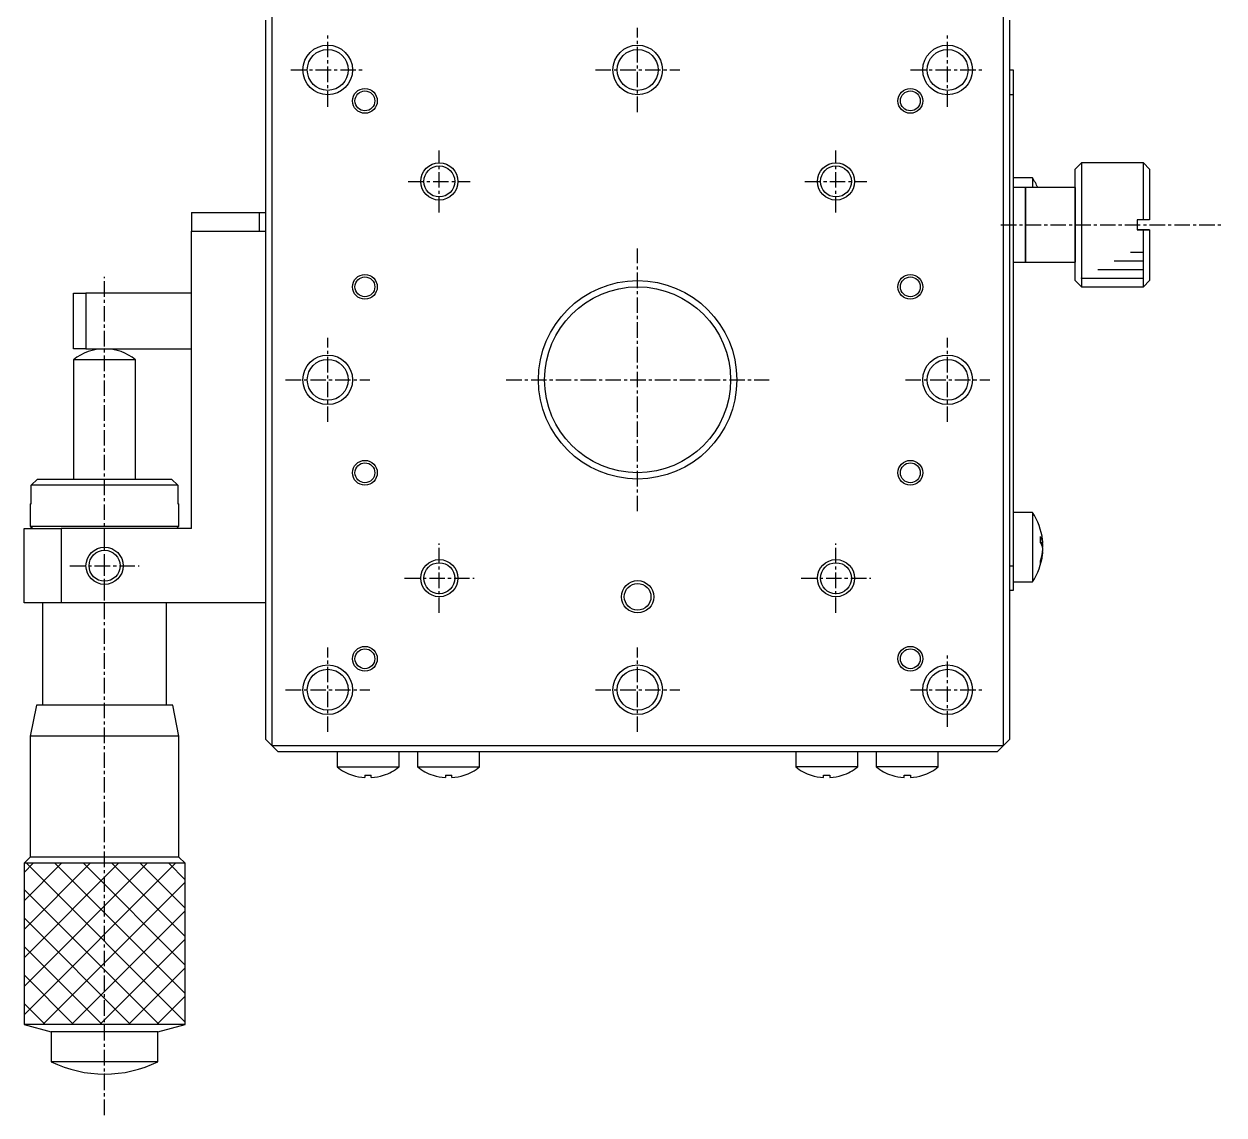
# Model space of a CAD drawing. Extents: x 81 to 428, y 71 to 335.
# Drawn here: x 274.2 to 371, y 202.3 to 290.3 of the extents above; entities that cross this region are included whole.
import ezdxf

# ---------------------------------------------------------------- set-up
doc = ezdxf.new("R2010")
doc.units = 0
doc.linetypes.add('CENTER', pattern=[2, 1.25, -0.25, 0.25, -0.25])
doc.layers.get('0').update_dxf_attribs({"linetype": 'CONTINUOUS'})

msp = doc.modelspace()

# ---------------------------------------------------------------- linework, layer by layer
at = {"color": 7, "linetype": 'CONTINUOUS'}
for p, q in [((293.682, 232.638), (293.682, 290.638)), ((294.182, 291.138), (294.182, 232.138)), ((353.182, 232.138), (353.182, 291.138)), ((353.682, 290.638), (353.682, 232.638)), ((353.682, 286.638), (353.982, 286.638)), ((353.982, 286.638), (353.982, 284.638)), ((353.982, 284.638), (353.982, 249.388)), ((359.482, 279.138), (358.982, 278.638)), ((359.482, 279.138), (359.482, 274.138)), ((364.482, 279.138), (359.482, 279.138)), ((364.482, 274.538), (364.482, 279.138)), ((364.982, 278.638), (364.482, 279.138)), ((355.524, 277.938), (353.982, 277.938)), ((355.524, 277.938), (355.524, 277.138)), ((358.982, 274.138), (358.982, 278.638)), ((358.982, 277.138), (358.982, 278.638)), ((364.982, 278.638), (364.982, 274.538)), ((354.982, 277.138), (353.982, 277.138)), ((354.982, 274.138), (354.982, 277.138)), ((354.982, 277.138), (354.982, 274.138)), ((358.982, 277.138), (354.982, 277.138)), ((358.982, 277.138), (358.982, 274.138)), ((358.982, 271.138), (358.982, 277.138)), ((287.682, 275.138), (293.182, 275.138)), ((287.682, 275.138), (287.682, 273.638)), ((293.182, 275.138), (293.682, 275.138)), ((293.182, 273.638), (293.182, 275.138)), ((354.982, 271.138), (354.982, 274.138)), ((354.982, 274.138), (354.982, 271.138)), ((358.982, 274.138), (358.982, 271.138)), ((358.982, 269.638), (358.982, 274.138)), ((359.482, 274.138), (359.482, 269.138)), ((364.482, 274.538), (363.982, 274.538)), ((363.982, 274.538), (363.982, 273.738)), ((364.982, 274.538), (364.482, 274.538)), ((287.682, 249.638), (287.682, 273.638)), ((287.682, 273.638), (293.682, 273.638)), ((364.482, 273.738), (363.982, 273.738)), ((363.982, 273.738), (364.482, 273.738)), ((364.482, 269.138), (364.482, 273.738)), ((364.982, 273.738), (364.482, 273.738)), ((364.482, 273.738), (364.982, 273.738)), ((364.982, 273.738), (364.982, 269.638)), ((353.982, 271.138), (354.982, 271.138)), ((354.982, 271.138), (358.982, 271.138)), ((358.982, 269.638), (358.982, 271.138)), ((358.982, 269.638), (359.482, 269.138)), ((359.482, 269.138), (364.482, 269.138)), ((364.482, 269.138), (364.982, 269.638)), ((278.182, 264.138), (278.182, 268.638)), ((278.182, 268.638), (279.182, 268.638)), ((279.182, 268.638), (279.182, 264.138)), ((287.682, 268.638), (279.182, 268.638)), ((279.182, 264.138), (278.182, 264.138)), ((279.182, 264.138), (287.682, 264.138)), ((278.182, 263.261), (278.182, 253.638)), ((283.182, 263.261), (278.182, 263.261)), ((283.182, 253.638), (283.182, 263.261)), ((274.766, 253.138), (275.274, 253.638)), ((275.274, 253.638), (286.09, 253.638)), ((286.09, 253.638), (286.598, 253.138)), ((286.598, 253.138), (274.766, 253.138)), ((274.766, 251.638), (274.766, 253.138)), ((286.598, 253.138), (286.598, 251.638)), ((274.682, 251.638), (274.766, 251.638)), ((274.682, 251.638), (274.682, 249.838)), ((286.598, 251.638), (286.682, 251.638)), ((286.682, 249.838), (286.682, 251.638)), ((355.524, 250.938), (353.982, 250.938)), ((355.524, 250.938), (355.524, 245.626)), ((274.682, 249.838), (286.682, 249.838)), ((274.682, 249.838), (274.882, 249.638)), ((286.482, 249.638), (286.682, 249.838)), ((274.182, 243.638), (274.182, 249.638)), ((274.182, 249.638), (277.182, 249.638)), ((277.182, 249.638), (277.182, 243.638)), ((287.682, 249.638), (277.182, 249.638)), ((353.982, 249.388), (353.982, 246.888)), ((356.368, 248.486), (356.198, 248.486)), ((356.368, 248.257), (356.311, 248.257)), ((353.982, 246.888), (353.982, 246.638)), ((356.368, 247.79), (356.348, 247.79)), ((353.982, 246.638), (353.982, 244.638)), ((353.982, 245.338), (355.524, 245.338)), ((355.524, 245.626), (355.524, 245.338)), ((353.982, 244.638), (353.682, 244.638)), ((277.182, 243.638), (274.182, 243.638)), ((275.682, 243.638), (275.682, 235.388)), ((293.682, 243.638), (277.182, 243.638)), ((285.682, 235.388), (285.682, 243.638)), ((275.182, 235.388), (274.682, 232.888)), ((286.182, 235.388), (275.182, 235.388)), ((286.682, 232.888), (286.182, 235.388)), ((286.682, 232.888), (274.682, 232.888)), ((274.682, 232.888), (274.682, 223.138)), ((286.682, 223.138), (286.682, 232.888)), ((294.182, 232.138), (293.682, 232.638)), ((353.682, 232.638), (353.182, 232.138)), ((294.182, 232.138), (353.182, 232.138)), ((294.682, 231.638), (294.182, 232.138)), ((300.907, 231.638), (294.682, 231.638)), ((299.432, 231.638), (299.432, 230.416)), ((302.957, 231.638), (300.907, 231.638)), ((307.407, 231.638), (302.957, 231.638)), ((304.432, 230.416), (304.432, 231.638)), ((305.932, 231.638), (305.932, 230.416)), ((309.457, 231.638), (307.407, 231.638)), ((337.907, 231.638), (309.457, 231.638)), ((310.932, 230.416), (310.932, 231.638)), ((336.432, 231.638), (336.432, 230.416)), ((339.957, 231.638), (337.907, 231.638)), ((344.407, 231.638), (339.957, 231.638)), ((341.432, 230.416), (341.432, 231.638)), ((342.932, 231.638), (342.932, 230.416)), ((346.457, 231.638), (344.407, 231.638)), ((352.682, 231.638), (346.457, 231.638)), ((347.932, 230.416), (347.932, 231.638)), ((353.182, 232.138), (352.682, 231.638)), ((299.432, 230.416), (304.432, 230.416)), ((305.932, 230.416), (308.432, 230.416)), ((308.432, 230.416), (310.932, 230.416)), ((338.932, 230.416), (336.432, 230.416)), ((341.432, 230.416), (338.932, 230.416)), ((347.932, 230.416), (342.932, 230.416)), ((286.68, 229.747), (286.684, 229.739)), ((300.684, 229.747), (300.68, 229.739)), ((301.672, 229.747), (301.672, 229.555)), ((302.192, 229.555), (302.192, 229.747)), ((303.184, 229.739), (303.18, 229.747)), ((307.184, 229.747), (307.18, 229.739)), ((307.184, 229.747), (307.18, 229.739)), ((308.172, 229.747), (308.172, 229.555)), ((308.692, 229.555), (308.692, 229.747)), ((309.684, 229.739), (309.68, 229.747)), ((309.684, 229.739), (309.68, 229.747)), ((337.68, 229.739), (337.684, 229.747)), ((337.68, 229.739), (337.684, 229.747)), ((338.672, 229.555), (338.672, 229.747)), ((339.192, 229.747), (339.192, 229.555)), ((340.18, 229.747), (340.184, 229.739)), ((340.18, 229.747), (340.184, 229.739)), ((344.18, 229.739), (344.184, 229.747)), ((345.172, 229.555), (345.172, 229.747)), ((345.692, 229.747), (345.692, 229.555)), ((346.68, 229.747), (346.684, 229.739)), ((274.682, 223.138), (274.182, 222.638)), ((286.682, 223.138), (274.682, 223.138)), ((287.182, 222.638), (286.682, 223.138)), ((287.182, 222.638), (274.182, 222.638)), ((274.182, 222.638), (274.182, 209.638)), ((287.182, 209.638), (287.182, 222.638)), ((287.182, 209.638), (274.182, 209.638)), ((274.182, 209.638), (276.382, 209.049)), ((284.982, 209.049), (287.182, 209.638)), ((284.982, 209.049), (276.382, 209.049)), ((276.382, 209.049), (276.382, 206.638)), ((284.982, 206.638), (284.982, 209.049)), ((284.982, 206.638), (276.382, 206.638))]:
    msp.add_line(p, q, dxfattribs=at)
at = {"color": 1, "linetype": 'CENTER'}
for p, q in [((298.682, 283.658), (298.682, 289.618)), ((323.682, 283.238), (323.682, 290.038)), ((348.682, 283.658), (348.682, 289.618)), ((295.702, 286.638), (301.662, 286.638)), ((320.282, 286.638), (327.082, 286.638)), ((345.702, 286.638), (351.662, 286.638)), ((307.682, 275.138), (307.682, 280.138)), ((339.682, 275.138), (339.682, 280.138)), ((305.182, 277.638), (310.182, 277.638)), ((337.182, 277.638), (342.182, 277.638)), ((352.982, 274.138), (370.982, 274.138)), ((323.682, 251.038), (323.682, 272.238)), ((280.682, 202.338), (280.682, 269.938)), ((298.682, 258.238), (298.682, 265.038)), ((348.682, 258.238), (348.682, 265.038)), ((295.282, 261.638), (302.082, 261.638)), ((313.082, 261.638), (334.282, 261.638)), ((345.282, 261.638), (352.082, 261.638)), ((280.682, 243.838), (280.682, 249.438)), ((307.682, 242.838), (307.682, 248.438)), ((339.682, 242.838), (339.682, 248.438)), ((277.882, 246.638), (283.482, 246.638)), ((304.882, 245.638), (310.482, 245.638)), ((336.882, 245.638), (342.482, 245.638)), ((298.682, 233.238), (298.682, 240.038)), ((323.682, 233.238), (323.682, 240.038)), ((348.682, 233.658), (348.682, 239.618)), ((295.282, 236.638), (302.082, 236.638)), ((320.282, 236.638), (327.082, 236.638)), ((345.702, 236.638), (351.662, 236.638))]:
    msp.add_line(p, q, dxfattribs=at)
at = {"color": 3, "linetype": 'CONTINUOUS'}
for p, q in [((353.982, 284.638), (353.682, 284.638)), ((362.115, 271.238), (364.482, 271.238)), ((363.431, 271.938), (364.482, 271.938)), ((360.798, 270.538), (364.482, 270.538)), ((359.482, 269.838), (364.482, 269.838)), ((353.682, 246.638), (353.982, 246.638)), ((274.182, 221.901), (274.92, 222.638)), ((274.182, 219.602), (277.218, 222.638)), ((274.182, 217.304), (279.516, 222.638)), ((274.182, 215.006), (281.814, 222.638)), ((274.182, 212.708), (284.112, 222.638)), ((274.182, 210.41), (286.41, 222.638)), ((287.182, 209.829), (274.373, 222.638)), ((287.182, 212.128), (276.671, 222.638)), ((287.182, 214.426), (278.969, 222.638)), ((287.182, 216.724), (281.267, 222.638)), ((287.182, 219.022), (283.565, 222.638)), ((287.182, 221.32), (285.864, 222.638)), ((275.708, 209.638), (287.182, 221.112)), ((285.075, 209.638), (274.182, 220.531)), ((278.006, 209.638), (287.182, 218.814)), ((282.777, 209.638), (274.182, 218.233)), ((280.479, 209.638), (274.182, 215.935)), ((280.304, 209.638), (287.182, 216.516)), ((282.603, 209.638), (287.182, 214.218)), ((278.181, 209.638), (274.182, 213.637)), ((275.883, 209.638), (274.182, 211.339)), ((284.901, 209.638), (287.182, 211.92))]:
    msp.add_line(p, q, dxfattribs=at)
at = {"color": 7, "linetype": 'CONTINUOUS'}
for points in [[(356.175, 248.523, 0), (356.175, 248.526, 0), (356.175, 248.53, 0), (356.176, 248.534, 0), (356.176, 248.537, 0), (356.176, 248.541, 0), (356.176, 248.545, 0), (356.176, 248.548, 0), (356.177, 248.552, 0), (356.177, 248.556, 0), (356.177, 248.559, 0), (356.177, 248.563, 0), (356.177, 248.567, 0), (356.177, 248.57, 0), (356.178, 248.574, 0), (356.178, 248.578, 0), (356.178, 248.581, 0), (356.178, 248.585, 0), (356.178, 248.589, 0), (356.178, 248.593, 0), (356.178, 248.596, 0), (356.178, 248.6, 0), (356.179, 248.604, 0), (356.179, 248.607, 0), (356.179, 248.611, 0), (356.179, 248.615, 0), (356.179, 248.618, 0), (356.179, 248.622, 0), (356.179, 248.626, 0), (356.179, 248.629, 0), (356.18, 248.633, 0), (356.18, 248.637, 0), (356.18, 248.64, 0), (356.18, 248.644, 0), (356.18, 248.648, 0), (356.18, 248.651, 0), (356.18, 248.655, 0), (356.18, 248.659, 0), (356.18, 248.662, 0), (356.18, 248.666, 0), (356.18, 248.67, 0), (356.18, 248.673, 0), (356.181, 248.677, 0), (356.181, 248.681, 0), (356.181, 248.684, 0), (356.181, 248.688, 0), (356.181, 248.692, 0), (356.181, 248.695, 0), (356.181, 248.699, 0), (356.181, 248.702, 0), (356.181, 248.706, 0), (356.181, 248.71, 0), (356.181, 248.713, 0), (356.181, 248.717, 0), (356.181, 248.721, 0), (356.181, 248.724, 0), (356.181, 248.728, 0), (356.181, 248.732, 0), (356.181, 248.735, 0), (356.181, 248.739, 0), (356.181, 248.743, 0), (356.181, 248.746, 0), (356.181, 248.75, 0), (356.181, 248.754, 0), (356.181, 248.757, 0), (356.181, 248.761, 0), (356.181, 248.765, 0), (356.181, 248.768, 0), (356.181, 248.772, 0), (356.181, 248.775, 0), (356.181, 248.779, 0), (356.181, 248.783, 0), (356.181, 248.786, 0), (356.181, 248.79, 0), (356.181, 248.794, 0), (356.181, 248.797, 0), (356.181, 248.801, 0), (356.181, 248.805, 0), (356.181, 248.808, 0), (356.181, 248.812, 0), (356.181, 248.816, 0), (356.181, 248.819, 0), (356.181, 248.823, 0), (356.181, 248.826, 0), (356.181, 248.83, 0), (356.181, 248.834, 0), (356.181, 248.837, 0), (356.18, 248.841, 0), (356.18, 248.845, 0), (356.18, 248.848, 0), (356.18, 248.852, 0), (356.18, 248.855, 0), (356.18, 248.859, 0), (356.18, 248.863, 0), (356.18, 248.866, 0), (356.18, 248.87, 0), (356.18, 248.874, 0), (356.18, 248.877, 0), (356.18, 248.881, 0), (356.179, 248.884, 0), (356.179, 248.888, 0), (356.179, 248.892, 0), (356.179, 248.895, 0), (356.179, 248.899, 0), (356.179, 248.903, 0), (356.179, 248.906, 0), (356.179, 248.91, 0), (356.178, 248.913, 0), (356.178, 248.917, 0), (356.178, 248.921, 0), (356.178, 248.924, 0), (356.178, 248.928, 0), (356.178, 248.932, 0), (356.178, 248.935, 0), (356.178, 248.939, 0), (356.177, 248.942, 0), (356.177, 248.946, 0), (356.177, 248.95, 0), (356.177, 248.953, 0), (356.177, 248.957, 0), (356.177, 248.96, 0), (356.176, 248.964, 0), (356.176, 248.968, 0), (356.176, 248.971, 0), (356.176, 248.975, 0), (356.176, 248.978, 0), (356.175, 248.982, 0), (356.175, 248.986, 0), (356.175, 248.989, 0)], [(356.368, 248.486, 0), (356.368, 248.49, 0), (356.367, 248.494, 0), (356.367, 248.498, 0), (356.366, 248.502, 0), (356.366, 248.506, 0), (356.365, 248.51, 0), (356.365, 248.514, 0), (356.364, 248.518, 0), (356.363, 248.522, 0), (356.363, 248.526, 0), (356.362, 248.53, 0), (356.362, 248.534, 0), (356.361, 248.538, 0), (356.36, 248.542, 0), (356.359, 248.546, 0), (356.359, 248.55, 0), (356.358, 248.554, 0), (356.357, 248.558, 0), (356.356, 248.562, 0), (356.356, 248.566, 0), (356.355, 248.57, 0), (356.354, 248.574, 0), (356.353, 248.578, 0), (356.352, 248.582, 0), (356.351, 248.586, 0), (356.351, 248.59, 0), (356.35, 248.594, 0), (356.349, 248.598, 0), (356.348, 248.602, 0), (356.347, 248.606, 0), (356.346, 248.61, 0), (356.345, 248.614, 0), (356.344, 248.618, 0), (356.343, 248.622, 0), (356.342, 248.626, 0), (356.341, 248.63, 0), (356.34, 248.634, 0), (356.339, 248.638, 0), (356.338, 248.642, 0), (356.336, 248.645, 0), (356.335, 248.649, 0), (356.334, 248.653, 0), (356.333, 248.657, 0), (356.332, 248.661, 0), (356.331, 248.665, 0), (356.329, 248.669, 0), (356.328, 248.673, 0), (356.327, 248.677, 0), (356.326, 248.681, 0), (356.324, 248.685, 0), (356.323, 248.689, 0), (356.322, 248.693, 0), (356.32, 248.697, 0), (356.319, 248.701, 0), (356.318, 248.705, 0), (356.316, 248.709, 0), (356.315, 248.713, 0), (356.314, 248.717, 0), (356.312, 248.721, 0), (356.311, 248.725, 0), (356.309, 248.728, 0), (356.308, 248.732, 0), (356.306, 248.736, 0), (356.305, 248.74, 0), (356.303, 248.744, 0), (356.302, 248.748, 0), (356.3, 248.752, 0), (356.299, 248.756, 0), (356.297, 248.76, 0), (356.295, 248.764, 0), (356.294, 248.768, 0), (356.292, 248.772, 0), (356.291, 248.776, 0), (356.289, 248.78, 0), (356.287, 248.784, 0), (356.285, 248.787, 0), (356.284, 248.791, 0), (356.282, 248.795, 0), (356.28, 248.799, 0), (356.279, 248.803, 0), (356.277, 248.807, 0), (356.275, 248.811, 0), (356.273, 248.815, 0), (356.271, 248.819, 0), (356.269, 248.823, 0), (356.268, 248.827, 0), (356.266, 248.83, 0), (356.264, 248.834, 0), (356.262, 248.838, 0), (356.26, 248.842, 0), (356.258, 248.846, 0), (356.256, 248.85, 0), (356.254, 248.854, 0), (356.252, 248.858, 0), (356.25, 248.862, 0), (356.248, 248.866, 0), (356.246, 248.869, 0), (356.244, 248.873, 0), (356.242, 248.877, 0), (356.24, 248.881, 0), (356.238, 248.885, 0), (356.236, 248.889, 0), (356.234, 248.893, 0), (356.231, 248.897, 0), (356.229, 248.901, 0), (356.227, 248.904, 0), (356.225, 248.908, 0), (356.223, 248.912, 0), (356.22, 248.916, 0), (356.218, 248.92, 0), (356.216, 248.924, 0), (356.214, 248.928, 0), (356.211, 248.932, 0), (356.209, 248.935, 0), (356.207, 248.939, 0), (356.204, 248.943, 0), (356.202, 248.947, 0), (356.2, 248.951, 0), (356.197, 248.955, 0), (356.195, 248.958, 0), (356.192, 248.962, 0), (356.19, 248.966, 0), (356.188, 248.97, 0), (356.185, 248.974, 0), (356.183, 248.978, 0), (356.18, 248.982, 0), (356.178, 248.985, 0), (356.175, 248.989, 0)], [(356.368, 248.02, 0), (356.368, 248.024, 0), (356.367, 248.028, 0), (356.367, 248.032, 0), (356.366, 248.036, 0), (356.366, 248.04, 0), (356.365, 248.044, 0), (356.365, 248.048, 0), (356.364, 248.052, 0), (356.363, 248.056, 0), (356.363, 248.06, 0), (356.362, 248.064, 0), (356.362, 248.068, 0), (356.361, 248.072, 0), (356.36, 248.076, 0), (356.359, 248.08, 0), (356.359, 248.084, 0), (356.358, 248.088, 0), (356.357, 248.092, 0), (356.356, 248.095, 0), (356.356, 248.099, 0), (356.355, 248.103, 0), (356.354, 248.107, 0), (356.353, 248.111, 0), (356.352, 248.115, 0), (356.351, 248.119, 0), (356.351, 248.123, 0), (356.35, 248.127, 0), (356.349, 248.131, 0), (356.348, 248.135, 0), (356.347, 248.139, 0), (356.346, 248.143, 0), (356.345, 248.147, 0), (356.344, 248.151, 0), (356.343, 248.155, 0), (356.342, 248.159, 0), (356.341, 248.163, 0), (356.34, 248.167, 0), (356.339, 248.171, 0), (356.338, 248.175, 0), (356.336, 248.179, 0), (356.335, 248.183, 0), (356.334, 248.187, 0), (356.333, 248.191, 0), (356.332, 248.195, 0), (356.331, 248.199, 0), (356.329, 248.203, 0), (356.328, 248.207, 0), (356.327, 248.211, 0), (356.326, 248.214, 0), (356.324, 248.218, 0), (356.323, 248.222, 0), (356.322, 248.226, 0), (356.32, 248.23, 0), (356.319, 248.234, 0), (356.318, 248.238, 0), (356.316, 248.242, 0), (356.315, 248.246, 0), (356.314, 248.25, 0), (356.312, 248.254, 0), (356.311, 248.258, 0), (356.309, 248.262, 0), (356.308, 248.266, 0), (356.306, 248.27, 0), (356.305, 248.274, 0), (356.303, 248.278, 0), (356.302, 248.282, 0), (356.3, 248.285, 0), (356.299, 248.289, 0), (356.297, 248.293, 0), (356.295, 248.297, 0), (356.294, 248.301, 0), (356.292, 248.305, 0), (356.291, 248.309, 0), (356.289, 248.313, 0), (356.287, 248.317, 0), (356.285, 248.321, 0), (356.284, 248.325, 0), (356.282, 248.329, 0), (356.28, 248.333, 0), (356.279, 248.337, 0), (356.277, 248.34, 0), (356.275, 248.344, 0), (356.273, 248.348, 0), (356.271, 248.352, 0), (356.269, 248.356, 0), (356.268, 248.36, 0), (356.266, 248.364, 0), (356.264, 248.368, 0), (356.262, 248.372, 0), (356.26, 248.376, 0), (356.258, 248.38, 0), (356.256, 248.383, 0), (356.254, 248.387, 0), (356.252, 248.391, 0), (356.25, 248.395, 0), (356.248, 248.399, 0), (356.246, 248.403, 0), (356.244, 248.407, 0), (356.242, 248.411, 0), (356.24, 248.415, 0), (356.238, 248.418, 0), (356.236, 248.422, 0), (356.234, 248.426, 0), (356.231, 248.43, 0), (356.229, 248.434, 0), (356.227, 248.438, 0), (356.225, 248.442, 0), (356.223, 248.446, 0), (356.22, 248.449, 0), (356.218, 248.453, 0), (356.216, 248.457, 0), (356.214, 248.461, 0), (356.211, 248.465, 0), (356.209, 248.469, 0), (356.207, 248.473, 0), (356.204, 248.476, 0), (356.202, 248.48, 0), (356.2, 248.484, 0), (356.197, 248.488, 0), (356.195, 248.492, 0), (356.192, 248.496, 0), (356.19, 248.5, 0), (356.188, 248.503, 0), (356.185, 248.507, 0), (356.183, 248.511, 0), (356.18, 248.515, 0), (356.178, 248.519, 0), (356.175, 248.523, 0)], [(356.175, 246.998, 0), (356.178, 247.005, 0), (356.18, 247.013, 0), (356.183, 247.021, 0), (356.185, 247.029, 0), (356.188, 247.037, 0), (356.19, 247.044, 0), (356.192, 247.052, 0), (356.195, 247.06, 0), (356.197, 247.068, 0), (356.2, 247.076, 0), (356.202, 247.084, 0), (356.204, 247.091, 0), (356.207, 247.099, 0), (356.209, 247.107, 0), (356.211, 247.115, 0), (356.214, 247.123, 0), (356.216, 247.131, 0), (356.218, 247.139, 0), (356.22, 247.146, 0), (356.223, 247.154, 0), (356.225, 247.162, 0), (356.227, 247.17, 0), (356.229, 247.178, 0), (356.231, 247.186, 0), (356.234, 247.194, 0), (356.236, 247.202, 0), (356.238, 247.209, 0), (356.24, 247.217, 0), (356.242, 247.225, 0), (356.244, 247.233, 0), (356.246, 247.241, 0), (356.248, 247.249, 0), (356.25, 247.257, 0), (356.252, 247.265, 0), (356.254, 247.273, 0), (356.256, 247.281, 0), (356.258, 247.289, 0), (356.26, 247.297, 0), (356.262, 247.304, 0), (356.264, 247.312, 0), (356.266, 247.32, 0), (356.268, 247.328, 0), (356.269, 247.336, 0), (356.271, 247.344, 0), (356.273, 247.352, 0), (356.275, 247.36, 0), (356.277, 247.368, 0), (356.279, 247.376, 0), (356.28, 247.384, 0), (356.282, 247.392, 0), (356.284, 247.4, 0), (356.285, 247.408, 0), (356.287, 247.416, 0), (356.289, 247.424, 0), (356.291, 247.432, 0), (356.292, 247.44, 0), (356.294, 247.448, 0), (356.295, 247.456, 0), (356.297, 247.464, 0), (356.299, 247.472, 0), (356.3, 247.48, 0), (356.302, 247.488, 0), (356.303, 247.496, 0), (356.305, 247.504, 0), (356.306, 247.512, 0), (356.308, 247.52, 0), (356.309, 247.528, 0), (356.311, 247.536, 0), (356.312, 247.544, 0), (356.314, 247.552, 0), (356.315, 247.56, 0), (356.316, 247.568, 0), (356.318, 247.576, 0), (356.319, 247.584, 0), (356.32, 247.592, 0), (356.322, 247.6, 0), (356.323, 247.608, 0), (356.324, 247.616, 0), (356.326, 247.624, 0), (356.327, 247.632, 0), (356.328, 247.64, 0), (356.329, 247.648, 0), (356.331, 247.656, 0), (356.332, 247.664, 0), (356.333, 247.672, 0), (356.334, 247.68, 0), (356.335, 247.688, 0), (356.336, 247.696, 0), (356.338, 247.704, 0), (356.339, 247.713, 0), (356.34, 247.721, 0), (356.341, 247.729, 0), (356.342, 247.737, 0), (356.343, 247.745, 0), (356.344, 247.753, 0), (356.345, 247.761, 0), (356.346, 247.769, 0), (356.347, 247.777, 0), (356.348, 247.785, 0), (356.349, 247.793, 0), (356.35, 247.801, 0), (356.351, 247.809, 0), (356.351, 247.817, 0), (356.352, 247.826, 0), (356.353, 247.834, 0), (356.354, 247.842, 0), (356.355, 247.85, 0), (356.356, 247.858, 0), (356.356, 247.866, 0), (356.357, 247.874, 0), (356.358, 247.882, 0), (356.359, 247.89, 0), (356.359, 247.898, 0), (356.36, 247.906, 0), (356.361, 247.914, 0), (356.362, 247.923, 0), (356.362, 247.931, 0), (356.363, 247.939, 0), (356.363, 247.947, 0), (356.364, 247.955, 0), (356.365, 247.963, 0), (356.365, 247.971, 0), (356.366, 247.979, 0), (356.366, 247.987, 0), (356.367, 247.995, 0), (356.367, 248.004, 0), (356.368, 248.012, 0), (356.368, 248.02, 0)], [(356.368, 248.486, 0), (356.368, 248.488, 0), (356.368, 248.49, 0), (356.368, 248.492, 0), (356.368, 248.494, 0), (356.368, 248.496, 0), (356.368, 248.498, 0), (356.368, 248.5, 0), (356.367, 248.501, 0), (356.367, 248.503, 0), (356.367, 248.505, 0), (356.367, 248.507, 0), (356.367, 248.509, 0), (356.367, 248.511, 0), (356.367, 248.513, 0), (356.367, 248.515, 0), (356.366, 248.517, 0), (356.366, 248.518, 0), (356.366, 248.52, 0), (356.366, 248.522, 0), (356.366, 248.524, 0), (356.366, 248.526, 0), (356.366, 248.528, 0), (356.366, 248.53, 0), (356.365, 248.532, 0), (356.365, 248.534, 0), (356.365, 248.535, 0), (356.365, 248.537, 0), (356.365, 248.539, 0), (356.365, 248.541, 0), (356.365, 248.543, 0), (356.365, 248.545, 0), (356.364, 248.547, 0), (356.364, 248.549, 0), (356.364, 248.55, 0), (356.364, 248.552, 0), (356.364, 248.554, 0), (356.364, 248.556, 0), (356.364, 248.558, 0), (356.363, 248.56, 0), (356.363, 248.562, 0), (356.363, 248.564, 0), (356.363, 248.566, 0), (356.363, 248.567, 0), (356.363, 248.569, 0), (356.363, 248.571, 0), (356.362, 248.573, 0), (356.362, 248.575, 0), (356.362, 248.577, 0), (356.362, 248.579, 0), (356.362, 248.581, 0), (356.362, 248.583, 0), (356.361, 248.584, 0), (356.361, 248.586, 0), (356.361, 248.588, 0), (356.361, 248.59, 0), (356.361, 248.592, 0), (356.361, 248.594, 0), (356.361, 248.596, 0), (356.36, 248.598, 0), (356.36, 248.599, 0), (356.36, 248.601, 0), (356.36, 248.603, 0), (356.36, 248.605, 0), (356.36, 248.607, 0), (356.359, 248.609, 0), (356.359, 248.611, 0), (356.359, 248.613, 0), (356.359, 248.615, 0), (356.359, 248.616, 0), (356.359, 248.618, 0), (356.358, 248.62, 0), (356.358, 248.622, 0), (356.358, 248.624, 0), (356.358, 248.626, 0), (356.358, 248.628, 0), (356.357, 248.63, 0), (356.357, 248.631, 0), (356.357, 248.633, 0), (356.357, 248.635, 0), (356.357, 248.637, 0), (356.357, 248.639, 0), (356.356, 248.641, 0), (356.356, 248.643, 0), (356.356, 248.645, 0), (356.356, 248.647, 0), (356.356, 248.648, 0), (356.355, 248.65, 0), (356.355, 248.652, 0), (356.355, 248.654, 0), (356.355, 248.656, 0), (356.355, 248.658, 0), (356.355, 248.66, 0), (356.354, 248.662, 0), (356.354, 248.663, 0), (356.354, 248.665, 0), (356.354, 248.667, 0), (356.354, 248.669, 0), (356.353, 248.671, 0), (356.353, 248.673, 0), (356.353, 248.675, 0), (356.353, 248.677, 0), (356.353, 248.678, 0), (356.352, 248.68, 0), (356.352, 248.682, 0), (356.352, 248.684, 0), (356.352, 248.686, 0), (356.352, 248.688, 0), (356.351, 248.69, 0), (356.351, 248.692, 0), (356.351, 248.694, 0), (356.351, 248.695, 0), (356.351, 248.697, 0), (356.35, 248.699, 0), (356.35, 248.701, 0), (356.35, 248.703, 0), (356.35, 248.705, 0), (356.349, 248.707, 0), (356.349, 248.709, 0), (356.349, 248.71, 0), (356.349, 248.712, 0), (356.349, 248.714, 0), (356.348, 248.716, 0), (356.348, 248.718, 0), (356.348, 248.72, 0), (356.348, 248.722, 0), (356.348, 248.724, 0), (356.347, 248.725, 0), (356.347, 248.727, 0)], [(356.347, 248.138, 0), (356.347, 248.139, 0), (356.348, 248.14, 0), (356.348, 248.141, 0), (356.348, 248.142, 0), (356.348, 248.143, 0), (356.348, 248.144, 0), (356.349, 248.145, 0), (356.349, 248.146, 0), (356.349, 248.147, 0), (356.349, 248.148, 0), (356.349, 248.148, 0), (356.35, 248.149, 0), (356.35, 248.15, 0), (356.35, 248.151, 0), (356.35, 248.152, 0), (356.351, 248.153, 0), (356.351, 248.154, 0), (356.351, 248.155, 0), (356.351, 248.156, 0), (356.351, 248.157, 0), (356.352, 248.158, 0), (356.352, 248.159, 0), (356.352, 248.16, 0), (356.352, 248.161, 0), (356.352, 248.161, 0), (356.353, 248.162, 0), (356.353, 248.163, 0), (356.353, 248.164, 0), (356.353, 248.165, 0), (356.353, 248.166, 0), (356.354, 248.167, 0), (356.354, 248.168, 0), (356.354, 248.169, 0), (356.354, 248.17, 0), (356.354, 248.171, 0), (356.355, 248.172, 0), (356.355, 248.173, 0), (356.355, 248.173, 0), (356.355, 248.174, 0), (356.355, 248.175, 0), (356.355, 248.176, 0), (356.356, 248.177, 0), (356.356, 248.178, 0), (356.356, 248.179, 0), (356.356, 248.18, 0), (356.356, 248.181, 0), (356.357, 248.182, 0), (356.357, 248.183, 0), (356.357, 248.184, 0), (356.357, 248.185, 0), (356.357, 248.185, 0), (356.357, 248.186, 0), (356.358, 248.187, 0), (356.358, 248.188, 0), (356.358, 248.189, 0), (356.358, 248.19, 0), (356.358, 248.191, 0), (356.359, 248.192, 0), (356.359, 248.193, 0), (356.359, 248.194, 0), (356.359, 248.195, 0), (356.359, 248.196, 0), (356.359, 248.197, 0), (356.36, 248.198, 0), (356.36, 248.198, 0), (356.36, 248.199, 0), (356.36, 248.2, 0), (356.36, 248.201, 0), (356.36, 248.202, 0), (356.361, 248.203, 0), (356.361, 248.204, 0), (356.361, 248.205, 0), (356.361, 248.206, 0), (356.361, 248.207, 0), (356.361, 248.208, 0), (356.361, 248.209, 0), (356.362, 248.21, 0), (356.362, 248.21, 0), (356.362, 248.211, 0), (356.362, 248.212, 0), (356.362, 248.213, 0), (356.362, 248.214, 0), (356.363, 248.215, 0), (356.363, 248.216, 0), (356.363, 248.217, 0), (356.363, 248.218, 0), (356.363, 248.219, 0), (356.363, 248.22, 0), (356.363, 248.221, 0), (356.364, 248.222, 0), (356.364, 248.223, 0), (356.364, 248.223, 0), (356.364, 248.224, 0), (356.364, 248.225, 0), (356.364, 248.226, 0), (356.364, 248.227, 0), (356.365, 248.228, 0), (356.365, 248.229, 0), (356.365, 248.23, 0), (356.365, 248.231, 0), (356.365, 248.232, 0), (356.365, 248.233, 0), (356.365, 248.234, 0), (356.365, 248.235, 0), (356.366, 248.236, 0), (356.366, 248.236, 0), (356.366, 248.237, 0), (356.366, 248.238, 0), (356.366, 248.239, 0), (356.366, 248.24, 0), (356.366, 248.241, 0), (356.366, 248.242, 0), (356.367, 248.243, 0), (356.367, 248.244, 0), (356.367, 248.245, 0), (356.367, 248.246, 0), (356.367, 248.247, 0), (356.367, 248.248, 0), (356.367, 248.249, 0), (356.367, 248.249, 0), (356.368, 248.25, 0), (356.368, 248.251, 0), (356.368, 248.252, 0), (356.368, 248.253, 0), (356.368, 248.254, 0), (356.368, 248.255, 0), (356.368, 248.256, 0), (356.368, 248.257, 0)], [(356.368, 248.257, 0), (356.368, 248.259, 0), (356.368, 248.26, 0), (356.368, 248.262, 0), (356.368, 248.264, 0), (356.368, 248.266, 0), (356.368, 248.268, 0), (356.368, 248.269, 0), (356.367, 248.271, 0), (356.367, 248.273, 0), (356.367, 248.275, 0), (356.367, 248.277, 0), (356.367, 248.278, 0), (356.367, 248.28, 0), (356.367, 248.282, 0), (356.367, 248.284, 0), (356.367, 248.286, 0), (356.366, 248.287, 0), (356.366, 248.289, 0), (356.366, 248.291, 0), (356.366, 248.293, 0), (356.366, 248.295, 0), (356.366, 248.296, 0), (356.366, 248.298, 0), (356.366, 248.3, 0), (356.365, 248.302, 0), (356.365, 248.304, 0), (356.365, 248.305, 0), (356.365, 248.307, 0), (356.365, 248.309, 0), (356.365, 248.311, 0), (356.365, 248.313, 0), (356.365, 248.314, 0), (356.364, 248.316, 0), (356.364, 248.318, 0), (356.364, 248.32, 0), (356.364, 248.322, 0), (356.364, 248.323, 0), (356.364, 248.325, 0), (356.364, 248.327, 0), (356.364, 248.329, 0), (356.363, 248.33, 0), (356.363, 248.332, 0), (356.363, 248.334, 0), (356.363, 248.336, 0), (356.363, 248.338, 0), (356.363, 248.339, 0), (356.363, 248.341, 0), (356.362, 248.343, 0), (356.362, 248.345, 0), (356.362, 248.347, 0), (356.362, 248.348, 0), (356.362, 248.35, 0), (356.362, 248.352, 0), (356.362, 248.354, 0), (356.361, 248.356, 0), (356.361, 248.357, 0), (356.361, 248.359, 0), (356.361, 248.361, 0), (356.361, 248.363, 0), (356.361, 248.365, 0), (356.36, 248.366, 0), (356.36, 248.368, 0), (356.36, 248.37, 0), (356.36, 248.372, 0), (356.36, 248.374, 0), (356.36, 248.375, 0), (356.36, 248.377, 0), (356.359, 248.379, 0), (356.359, 248.381, 0), (356.359, 248.382, 0), (356.359, 248.384, 0), (356.359, 248.386, 0), (356.359, 248.388, 0), (356.358, 248.39, 0), (356.358, 248.391, 0), (356.358, 248.393, 0), (356.358, 248.395, 0), (356.358, 248.397, 0), (356.358, 248.399, 0), (356.357, 248.4, 0), (356.357, 248.402, 0), (356.357, 248.404, 0), (356.357, 248.406, 0), (356.357, 248.408, 0), (356.357, 248.409, 0), (356.356, 248.411, 0), (356.356, 248.413, 0), (356.356, 248.415, 0), (356.356, 248.417, 0), (356.356, 248.418, 0), (356.356, 248.42, 0), (356.355, 248.422, 0), (356.355, 248.424, 0), (356.355, 248.426, 0), (356.355, 248.427, 0), (356.355, 248.429, 0), (356.354, 248.431, 0), (356.354, 248.433, 0), (356.354, 248.434, 0), (356.354, 248.436, 0), (356.354, 248.438, 0), (356.354, 248.44, 0), (356.353, 248.442, 0), (356.353, 248.443, 0), (356.353, 248.445, 0), (356.353, 248.447, 0), (356.353, 248.449, 0), (356.352, 248.451, 0), (356.352, 248.452, 0), (356.352, 248.454, 0), (356.352, 248.456, 0), (356.352, 248.458, 0), (356.351, 248.46, 0), (356.351, 248.461, 0), (356.351, 248.463, 0), (356.351, 248.465, 0), (356.351, 248.467, 0), (356.35, 248.468, 0), (356.35, 248.47, 0), (356.35, 248.472, 0), (356.35, 248.474, 0), (356.35, 248.476, 0), (356.349, 248.477, 0), (356.349, 248.479, 0), (356.349, 248.481, 0), (356.349, 248.483, 0), (356.349, 248.485, 0), (356.348, 248.486, 0)], [(356.175, 246.768, 0), (356.177, 246.774, 0), (356.179, 246.78, 0), (356.181, 246.786, 0), (356.183, 246.792, 0), (356.185, 246.798, 0), (356.187, 246.804, 0), (356.188, 246.81, 0), (356.19, 246.816, 0), (356.192, 246.822, 0), (356.194, 246.828, 0), (356.196, 246.834, 0), (356.198, 246.84, 0), (356.2, 246.846, 0), (356.201, 246.852, 0), (356.203, 246.858, 0), (356.205, 246.864, 0), (356.207, 246.87, 0), (356.209, 246.876, 0), (356.21, 246.882, 0), (356.212, 246.888, 0), (356.214, 246.894, 0), (356.216, 246.9, 0), (356.217, 246.906, 0), (356.219, 246.912, 0), (356.221, 246.918, 0), (356.223, 246.924, 0), (356.224, 246.93, 0), (356.226, 246.936, 0), (356.228, 246.942, 0), (356.229, 246.949, 0), (356.231, 246.955, 0), (356.233, 246.961, 0), (356.234, 246.967, 0), (356.236, 246.973, 0), (356.237, 246.979, 0), (356.239, 246.985, 0), (356.241, 246.991, 0), (356.242, 246.997, 0), (356.244, 247.003, 0), (356.245, 247.009, 0), (356.247, 247.015, 0), (356.249, 247.021, 0), (356.25, 247.027, 0), (356.252, 247.033, 0), (356.253, 247.039, 0), (356.255, 247.046, 0), (356.256, 247.052, 0), (356.258, 247.058, 0), (356.259, 247.064, 0), (356.261, 247.07, 0), (356.262, 247.076, 0), (356.264, 247.082, 0), (356.265, 247.088, 0), (356.267, 247.094, 0), (356.268, 247.1, 0), (356.269, 247.106, 0), (356.271, 247.113, 0), (356.272, 247.119, 0), (356.274, 247.125, 0), (356.275, 247.131, 0), (356.276, 247.137, 0), (356.278, 247.143, 0), (356.279, 247.149, 0), (356.28, 247.155, 0), (356.282, 247.161, 0), (356.283, 247.167, 0), (356.284, 247.174, 0), (356.286, 247.18, 0), (356.287, 247.186, 0), (356.288, 247.192, 0), (356.29, 247.198, 0), (356.291, 247.204, 0), (356.292, 247.21, 0), (356.293, 247.216, 0), (356.295, 247.223, 0), (356.296, 247.229, 0), (356.297, 247.235, 0), (356.298, 247.241, 0), (356.3, 247.247, 0), (356.301, 247.253, 0), (356.302, 247.259, 0), (356.303, 247.266, 0), (356.304, 247.272, 0), (356.305, 247.278, 0), (356.307, 247.284, 0), (356.308, 247.29, 0), (356.309, 247.296, 0), (356.31, 247.302, 0), (356.311, 247.309, 0), (356.312, 247.315, 0), (356.313, 247.321, 0), (356.314, 247.327, 0), (356.315, 247.333, 0), (356.317, 247.339, 0), (356.318, 247.345, 0), (356.319, 247.352, 0), (356.32, 247.358, 0), (356.321, 247.364, 0), (356.322, 247.37, 0), (356.323, 247.376, 0), (356.324, 247.382, 0), (356.325, 247.389, 0), (356.326, 247.395, 0), (356.327, 247.401, 0), (356.328, 247.407, 0), (356.329, 247.413, 0), (356.33, 247.419, 0), (356.33, 247.426, 0), (356.331, 247.432, 0), (356.332, 247.438, 0), (356.333, 247.444, 0), (356.334, 247.45, 0), (356.335, 247.457, 0), (356.336, 247.463, 0), (356.337, 247.469, 0), (356.338, 247.475, 0), (356.338, 247.481, 0), (356.339, 247.487, 0), (356.34, 247.494, 0), (356.341, 247.5, 0), (356.342, 247.506, 0), (356.342, 247.512, 0), (356.343, 247.518, 0), (356.344, 247.525, 0), (356.345, 247.531, 0), (356.346, 247.537, 0), (356.346, 247.543, 0), (356.347, 247.549, 0)], [(356.175, 246.768, 0), (356.175, 246.77, 0), (356.175, 246.772, 0), (356.176, 246.773, 0), (356.176, 246.775, 0), (356.176, 246.777, 0), (356.176, 246.778, 0), (356.176, 246.78, 0), (356.177, 246.782, 0), (356.177, 246.784, 0), (356.177, 246.785, 0), (356.177, 246.787, 0), (356.177, 246.789, 0), (356.177, 246.79, 0), (356.178, 246.792, 0), (356.178, 246.794, 0), (356.178, 246.796, 0), (356.178, 246.797, 0), (356.178, 246.799, 0), (356.178, 246.801, 0), (356.178, 246.803, 0), (356.178, 246.804, 0), (356.179, 246.806, 0), (356.179, 246.808, 0), (356.179, 246.809, 0), (356.179, 246.811, 0), (356.179, 246.813, 0), (356.179, 246.815, 0), (356.179, 246.816, 0), (356.179, 246.818, 0), (356.18, 246.82, 0), (356.18, 246.822, 0), (356.18, 246.823, 0), (356.18, 246.825, 0), (356.18, 246.827, 0), (356.18, 246.829, 0), (356.18, 246.83, 0), (356.18, 246.832, 0), (356.18, 246.834, 0), (356.18, 246.836, 0), (356.18, 246.837, 0), (356.18, 246.839, 0), (356.181, 246.841, 0), (356.181, 246.843, 0), (356.181, 246.845, 0), (356.181, 246.846, 0), (356.181, 246.848, 0), (356.181, 246.85, 0), (356.181, 246.852, 0), (356.181, 246.853, 0), (356.181, 246.855, 0), (356.181, 246.857, 0), (356.181, 246.859, 0), (356.181, 246.861, 0), (356.181, 246.862, 0), (356.181, 246.864, 0), (356.181, 246.866, 0), (356.181, 246.868, 0), (356.181, 246.869, 0), (356.181, 246.871, 0), (356.181, 246.873, 0), (356.181, 246.875, 0), (356.181, 246.877, 0), (356.181, 246.878, 0), (356.181, 246.88, 0), (356.181, 246.882, 0), (356.181, 246.884, 0), (356.181, 246.886, 0), (356.181, 246.887, 0), (356.181, 246.889, 0), (356.181, 246.891, 0), (356.181, 246.893, 0), (356.181, 246.895, 0), (356.181, 246.896, 0), (356.181, 246.898, 0), (356.181, 246.9, 0), (356.181, 246.902, 0), (356.181, 246.904, 0), (356.181, 246.905, 0), (356.181, 246.907, 0), (356.181, 246.909, 0), (356.181, 246.911, 0), (356.181, 246.913, 0), (356.181, 246.914, 0), (356.181, 246.916, 0), (356.181, 246.918, 0), (356.181, 246.92, 0), (356.18, 246.922, 0), (356.18, 246.924, 0), (356.18, 246.925, 0), (356.18, 246.927, 0), (356.18, 246.929, 0), (356.18, 246.931, 0), (356.18, 246.933, 0), (356.18, 246.935, 0), (356.18, 246.936, 0), (356.18, 246.938, 0), (356.18, 246.94, 0), (356.18, 246.942, 0), (356.179, 246.944, 0), (356.179, 246.946, 0), (356.179, 246.947, 0), (356.179, 246.949, 0), (356.179, 246.951, 0), (356.179, 246.953, 0), (356.179, 246.955, 0), (356.179, 246.957, 0), (356.178, 246.959, 0), (356.178, 246.96, 0), (356.178, 246.962, 0), (356.178, 246.964, 0), (356.178, 246.966, 0), (356.178, 246.968, 0), (356.178, 246.97, 0), (356.178, 246.971, 0), (356.177, 246.973, 0), (356.177, 246.975, 0), (356.177, 246.977, 0), (356.177, 246.979, 0), (356.177, 246.981, 0), (356.177, 246.983, 0), (356.176, 246.985, 0), (356.176, 246.986, 0), (356.176, 246.988, 0), (356.176, 246.99, 0), (356.176, 246.992, 0), (356.175, 246.994, 0), (356.175, 246.996, 0), (356.175, 246.998, 0)], [(356.347, 247.549, 0), (356.347, 247.551, 0), (356.348, 247.553, 0), (356.348, 247.555, 0), (356.348, 247.557, 0), (356.348, 247.559, 0), (356.348, 247.561, 0), (356.349, 247.562, 0), (356.349, 247.564, 0), (356.349, 247.566, 0), (356.349, 247.568, 0), (356.349, 247.57, 0), (356.35, 247.572, 0), (356.35, 247.574, 0), (356.35, 247.576, 0), (356.35, 247.577, 0), (356.351, 247.579, 0), (356.351, 247.581, 0), (356.351, 247.583, 0), (356.351, 247.585, 0), (356.351, 247.587, 0), (356.352, 247.589, 0), (356.352, 247.591, 0), (356.352, 247.593, 0), (356.352, 247.594, 0), (356.352, 247.596, 0), (356.353, 247.598, 0), (356.353, 247.6, 0), (356.353, 247.602, 0), (356.353, 247.604, 0), (356.353, 247.606, 0), (356.354, 247.608, 0), (356.354, 247.609, 0), (356.354, 247.611, 0), (356.354, 247.613, 0), (356.354, 247.615, 0), (356.355, 247.617, 0), (356.355, 247.619, 0), (356.355, 247.621, 0), (356.355, 247.623, 0), (356.355, 247.624, 0), (356.355, 247.626, 0), (356.356, 247.628, 0), (356.356, 247.63, 0), (356.356, 247.632, 0), (356.356, 247.634, 0), (356.356, 247.636, 0), (356.357, 247.638, 0), (356.357, 247.64, 0), (356.357, 247.641, 0), (356.357, 247.643, 0), (356.357, 247.645, 0), (356.357, 247.647, 0), (356.358, 247.649, 0), (356.358, 247.651, 0), (356.358, 247.653, 0), (356.358, 247.655, 0), (356.358, 247.656, 0), (356.359, 247.658, 0), (356.359, 247.66, 0), (356.359, 247.662, 0), (356.359, 247.664, 0), (356.359, 247.666, 0), (356.359, 247.668, 0), (356.36, 247.67, 0), (356.36, 247.672, 0), (356.36, 247.673, 0), (356.36, 247.675, 0), (356.36, 247.677, 0), (356.36, 247.679, 0), (356.361, 247.681, 0), (356.361, 247.683, 0), (356.361, 247.685, 0), (356.361, 247.687, 0), (356.361, 247.688, 0), (356.361, 247.69, 0), (356.361, 247.692, 0), (356.362, 247.694, 0), (356.362, 247.696, 0), (356.362, 247.698, 0), (356.362, 247.7, 0), (356.362, 247.702, 0), (356.362, 247.704, 0), (356.363, 247.705, 0), (356.363, 247.707, 0), (356.363, 247.709, 0), (356.363, 247.711, 0), (356.363, 247.713, 0), (356.363, 247.715, 0), (356.363, 247.717, 0), (356.364, 247.719, 0), (356.364, 247.721, 0), (356.364, 247.722, 0), (356.364, 247.724, 0), (356.364, 247.726, 0), (356.364, 247.728, 0), (356.364, 247.73, 0), (356.365, 247.732, 0), (356.365, 247.734, 0), (356.365, 247.736, 0), (356.365, 247.737, 0), (356.365, 247.739, 0), (356.365, 247.741, 0), (356.365, 247.743, 0), (356.365, 247.745, 0), (356.366, 247.747, 0), (356.366, 247.749, 0), (356.366, 247.751, 0), (356.366, 247.753, 0), (356.366, 247.754, 0), (356.366, 247.756, 0), (356.366, 247.758, 0), (356.366, 247.76, 0), (356.367, 247.762, 0), (356.367, 247.764, 0), (356.367, 247.766, 0), (356.367, 247.768, 0), (356.367, 247.77, 0), (356.367, 247.771, 0), (356.367, 247.773, 0), (356.367, 247.775, 0), (356.368, 247.777, 0), (356.368, 247.779, 0), (356.368, 247.781, 0), (356.368, 247.783, 0), (356.368, 247.785, 0), (356.368, 247.786, 0), (356.368, 247.788, 0), (356.368, 247.79, 0)], [(301.672, 229.747, 0), (301.676, 229.747, 0), (301.68, 229.747, 0), (301.684, 229.746, 0), (301.688, 229.746, 0), (301.692, 229.746, 0), (301.696, 229.746, 0), (301.7, 229.745, 0), (301.704, 229.745, 0), (301.708, 229.745, 0), (301.712, 229.745, 0), (301.717, 229.745, 0), (301.721, 229.744, 0), (301.725, 229.744, 0), (301.729, 229.744, 0), (301.733, 229.744, 0), (301.737, 229.744, 0), (301.741, 229.743, 0), (301.745, 229.743, 0), (301.749, 229.743, 0), (301.753, 229.743, 0), (301.757, 229.743, 0), (301.761, 229.743, 0), (301.765, 229.742, 0), (301.769, 229.742, 0), (301.773, 229.742, 0), (301.777, 229.742, 0), (301.782, 229.742, 0), (301.786, 229.742, 0), (301.79, 229.742, 0), (301.794, 229.741, 0), (301.798, 229.741, 0), (301.802, 229.741, 0), (301.806, 229.741, 0), (301.81, 229.741, 0), (301.814, 229.741, 0), (301.818, 229.741, 0), (301.822, 229.741, 0), (301.826, 229.741, 0), (301.83, 229.74, 0), (301.834, 229.74, 0), (301.838, 229.74, 0), (301.842, 229.74, 0), (301.847, 229.74, 0), (301.851, 229.74, 0), (301.855, 229.74, 0), (301.859, 229.74, 0), (301.863, 229.74, 0), (301.867, 229.74, 0), (301.871, 229.74, 0), (301.875, 229.74, 0), (301.879, 229.74, 0), (301.883, 229.74, 0), (301.887, 229.74, 0), (301.891, 229.739, 0), (301.895, 229.739, 0), (301.899, 229.739, 0), (301.903, 229.739, 0), (301.908, 229.739, 0), (301.912, 229.739, 0), (301.916, 229.739, 0), (301.92, 229.739, 0), (301.924, 229.739, 0), (301.928, 229.739, 0), (301.932, 229.739, 0), (301.936, 229.739, 0), (301.94, 229.739, 0), (301.944, 229.739, 0), (301.948, 229.739, 0), (301.952, 229.739, 0), (301.956, 229.739, 0), (301.96, 229.739, 0), (301.964, 229.739, 0), (301.968, 229.739, 0), (301.973, 229.739, 0), (301.977, 229.74, 0), (301.981, 229.74, 0), (301.985, 229.74, 0), (301.989, 229.74, 0), (301.993, 229.74, 0), (301.997, 229.74, 0), (302.001, 229.74, 0), (302.005, 229.74, 0), (302.009, 229.74, 0), (302.013, 229.74, 0), (302.017, 229.74, 0), (302.021, 229.74, 0), (302.025, 229.74, 0), (302.029, 229.74, 0), (302.034, 229.74, 0), (302.038, 229.741, 0), (302.042, 229.741, 0), (302.046, 229.741, 0), (302.05, 229.741, 0), (302.054, 229.741, 0), (302.058, 229.741, 0), (302.062, 229.741, 0), (302.066, 229.741, 0), (302.07, 229.741, 0), (302.074, 229.742, 0), (302.078, 229.742, 0), (302.082, 229.742, 0), (302.086, 229.742, 0), (302.09, 229.742, 0), (302.094, 229.742, 0), (302.099, 229.742, 0), (302.103, 229.743, 0), (302.107, 229.743, 0), (302.111, 229.743, 0), (302.115, 229.743, 0), (302.119, 229.743, 0), (302.123, 229.743, 0), (302.127, 229.744, 0), (302.131, 229.744, 0), (302.135, 229.744, 0), (302.139, 229.744, 0), (302.143, 229.744, 0), (302.147, 229.745, 0), (302.151, 229.745, 0), (302.155, 229.745, 0), (302.159, 229.745, 0), (302.163, 229.745, 0), (302.168, 229.746, 0), (302.172, 229.746, 0), (302.176, 229.746, 0), (302.18, 229.746, 0), (302.184, 229.747, 0), (302.188, 229.747, 0), (302.192, 229.747, 0)], [(308.172, 229.747, 0), (308.176, 229.747, 0), (308.18, 229.747, 0), (308.184, 229.746, 0), (308.188, 229.746, 0), (308.192, 229.746, 0), (308.196, 229.746, 0), (308.2, 229.745, 0), (308.204, 229.745, 0), (308.208, 229.745, 0), (308.212, 229.745, 0), (308.217, 229.745, 0), (308.221, 229.744, 0), (308.225, 229.744, 0), (308.229, 229.744, 0), (308.233, 229.744, 0), (308.237, 229.744, 0), (308.241, 229.743, 0), (308.245, 229.743, 0), (308.249, 229.743, 0), (308.253, 229.743, 0), (308.257, 229.743, 0), (308.261, 229.743, 0), (308.265, 229.742, 0), (308.269, 229.742, 0), (308.273, 229.742, 0), (308.277, 229.742, 0), (308.282, 229.742, 0), (308.286, 229.742, 0), (308.29, 229.742, 0), (308.294, 229.741, 0), (308.298, 229.741, 0), (308.302, 229.741, 0), (308.306, 229.741, 0), (308.31, 229.741, 0), (308.314, 229.741, 0), (308.318, 229.741, 0), (308.322, 229.741, 0), (308.326, 229.741, 0), (308.33, 229.74, 0), (308.334, 229.74, 0), (308.338, 229.74, 0), (308.342, 229.74, 0), (308.347, 229.74, 0), (308.351, 229.74, 0), (308.355, 229.74, 0), (308.359, 229.74, 0), (308.363, 229.74, 0), (308.367, 229.74, 0), (308.371, 229.74, 0), (308.375, 229.74, 0), (308.379, 229.74, 0), (308.383, 229.74, 0), (308.387, 229.74, 0), (308.391, 229.739, 0), (308.395, 229.739, 0), (308.399, 229.739, 0), (308.403, 229.739, 0), (308.408, 229.739, 0), (308.412, 229.739, 0), (308.416, 229.739, 0), (308.42, 229.739, 0), (308.424, 229.739, 0), (308.428, 229.739, 0), (308.432, 229.739, 0), (308.436, 229.739, 0), (308.44, 229.739, 0), (308.444, 229.739, 0), (308.448, 229.739, 0), (308.452, 229.739, 0), (308.456, 229.739, 0), (308.46, 229.739, 0), (308.464, 229.739, 0), (308.468, 229.739, 0), (308.473, 229.739, 0), (308.477, 229.74, 0), (308.481, 229.74, 0), (308.485, 229.74, 0), (308.489, 229.74, 0), (308.493, 229.74, 0), (308.497, 229.74, 0), (308.501, 229.74, 0), (308.505, 229.74, 0), (308.509, 229.74, 0), (308.513, 229.74, 0), (308.517, 229.74, 0), (308.521, 229.74, 0), (308.525, 229.74, 0), (308.529, 229.74, 0), (308.534, 229.74, 0), (308.538, 229.741, 0), (308.542, 229.741, 0), (308.546, 229.741, 0), (308.55, 229.741, 0), (308.554, 229.741, 0), (308.558, 229.741, 0), (308.562, 229.741, 0), (308.566, 229.741, 0), (308.57, 229.741, 0), (308.574, 229.742, 0), (308.578, 229.742, 0), (308.582, 229.742, 0), (308.586, 229.742, 0), (308.59, 229.742, 0), (308.594, 229.742, 0), (308.599, 229.742, 0), (308.603, 229.743, 0), (308.607, 229.743, 0), (308.611, 229.743, 0), (308.615, 229.743, 0), (308.619, 229.743, 0), (308.623, 229.743, 0), (308.627, 229.744, 0), (308.631, 229.744, 0), (308.635, 229.744, 0), (308.639, 229.744, 0), (308.643, 229.744, 0), (308.647, 229.745, 0), (308.651, 229.745, 0), (308.655, 229.745, 0), (308.659, 229.745, 0), (308.663, 229.745, 0), (308.668, 229.746, 0), (308.672, 229.746, 0), (308.676, 229.746, 0), (308.68, 229.746, 0), (308.684, 229.747, 0), (308.688, 229.747, 0), (308.692, 229.747, 0)], [(338.672, 229.747, 0), (338.676, 229.747, 0), (338.68, 229.747, 0), (338.684, 229.746, 0), (338.688, 229.746, 0), (338.692, 229.746, 0), (338.696, 229.746, 0), (338.7, 229.745, 0), (338.704, 229.745, 0), (338.708, 229.745, 0), (338.712, 229.745, 0), (338.717, 229.745, 0), (338.721, 229.744, 0), (338.725, 229.744, 0), (338.729, 229.744, 0), (338.733, 229.744, 0), (338.737, 229.744, 0), (338.741, 229.743, 0), (338.745, 229.743, 0), (338.749, 229.743, 0), (338.753, 229.743, 0), (338.757, 229.743, 0), (338.761, 229.743, 0), (338.765, 229.742, 0), (338.769, 229.742, 0), (338.773, 229.742, 0), (338.777, 229.742, 0), (338.782, 229.742, 0), (338.786, 229.742, 0), (338.79, 229.742, 0), (338.794, 229.741, 0), (338.798, 229.741, 0), (338.802, 229.741, 0), (338.806, 229.741, 0), (338.81, 229.741, 0), (338.814, 229.741, 0), (338.818, 229.741, 0), (338.822, 229.741, 0), (338.826, 229.741, 0), (338.83, 229.74, 0), (338.834, 229.74, 0), (338.838, 229.74, 0), (338.842, 229.74, 0), (338.847, 229.74, 0), (338.851, 229.74, 0), (338.855, 229.74, 0), (338.859, 229.74, 0), (338.863, 229.74, 0), (338.867, 229.74, 0), (338.871, 229.74, 0), (338.875, 229.74, 0), (338.879, 229.74, 0), (338.883, 229.74, 0), (338.887, 229.74, 0), (338.891, 229.739, 0), (338.895, 229.739, 0), (338.899, 229.739, 0), (338.903, 229.739, 0), (338.908, 229.739, 0), (338.912, 229.739, 0), (338.916, 229.739, 0), (338.92, 229.739, 0), (338.924, 229.739, 0), (338.928, 229.739, 0), (338.932, 229.739, 0), (338.936, 229.739, 0), (338.94, 229.739, 0), (338.944, 229.739, 0), (338.948, 229.739, 0), (338.952, 229.739, 0), (338.956, 229.739, 0), (338.96, 229.739, 0), (338.964, 229.739, 0), (338.968, 229.739, 0), (338.973, 229.739, 0), (338.977, 229.74, 0), (338.981, 229.74, 0), (338.985, 229.74, 0), (338.989, 229.74, 0), (338.993, 229.74, 0), (338.997, 229.74, 0), (339.001, 229.74, 0), (339.005, 229.74, 0), (339.009, 229.74, 0), (339.013, 229.74, 0), (339.017, 229.74, 0), (339.021, 229.74, 0), (339.025, 229.74, 0), (339.029, 229.74, 0), (339.034, 229.74, 0), (339.038, 229.741, 0), (339.042, 229.741, 0), (339.046, 229.741, 0), (339.05, 229.741, 0), (339.054, 229.741, 0), (339.058, 229.741, 0), (339.062, 229.741, 0), (339.066, 229.741, 0), (339.07, 229.741, 0), (339.074, 229.742, 0), (339.078, 229.742, 0), (339.082, 229.742, 0), (339.086, 229.742, 0), (339.09, 229.742, 0), (339.094, 229.742, 0), (339.099, 229.742, 0), (339.103, 229.743, 0), (339.107, 229.743, 0), (339.111, 229.743, 0), (339.115, 229.743, 0), (339.119, 229.743, 0), (339.123, 229.743, 0), (339.127, 229.744, 0), (339.131, 229.744, 0), (339.135, 229.744, 0), (339.139, 229.744, 0), (339.143, 229.744, 0), (339.147, 229.745, 0), (339.151, 229.745, 0), (339.155, 229.745, 0), (339.159, 229.745, 0), (339.163, 229.745, 0), (339.168, 229.746, 0), (339.172, 229.746, 0), (339.176, 229.746, 0), (339.18, 229.746, 0), (339.184, 229.747, 0), (339.188, 229.747, 0), (339.192, 229.747, 0)], [(345.172, 229.747, 0), (345.176, 229.747, 0), (345.18, 229.747, 0), (345.184, 229.746, 0), (345.188, 229.746, 0), (345.192, 229.746, 0), (345.196, 229.746, 0), (345.2, 229.745, 0), (345.204, 229.745, 0), (345.208, 229.745, 0), (345.212, 229.745, 0), (345.217, 229.745, 0), (345.221, 229.744, 0), (345.225, 229.744, 0), (345.229, 229.744, 0), (345.233, 229.744, 0), (345.237, 229.744, 0), (345.241, 229.743, 0), (345.245, 229.743, 0), (345.249, 229.743, 0), (345.253, 229.743, 0), (345.257, 229.743, 0), (345.261, 229.743, 0), (345.265, 229.742, 0), (345.269, 229.742, 0), (345.273, 229.742, 0), (345.277, 229.742, 0), (345.282, 229.742, 0), (345.286, 229.742, 0), (345.29, 229.742, 0), (345.294, 229.741, 0), (345.298, 229.741, 0), (345.302, 229.741, 0), (345.306, 229.741, 0), (345.31, 229.741, 0), (345.314, 229.741, 0), (345.318, 229.741, 0), (345.322, 229.741, 0), (345.326, 229.741, 0), (345.33, 229.74, 0), (345.334, 229.74, 0), (345.338, 229.74, 0), (345.342, 229.74, 0), (345.347, 229.74, 0), (345.351, 229.74, 0), (345.355, 229.74, 0), (345.359, 229.74, 0), (345.363, 229.74, 0), (345.367, 229.74, 0), (345.371, 229.74, 0), (345.375, 229.74, 0), (345.379, 229.74, 0), (345.383, 229.74, 0), (345.387, 229.74, 0), (345.391, 229.739, 0), (345.395, 229.739, 0), (345.399, 229.739, 0), (345.403, 229.739, 0), (345.408, 229.739, 0), (345.412, 229.739, 0), (345.416, 229.739, 0), (345.42, 229.739, 0), (345.424, 229.739, 0), (345.428, 229.739, 0), (345.432, 229.739, 0), (345.436, 229.739, 0), (345.44, 229.739, 0), (345.444, 229.739, 0), (345.448, 229.739, 0), (345.452, 229.739, 0), (345.456, 229.739, 0), (345.46, 229.739, 0), (345.464, 229.739, 0), (345.468, 229.739, 0), (345.473, 229.739, 0), (345.477, 229.74, 0), (345.481, 229.74, 0), (345.485, 229.74, 0), (345.489, 229.74, 0), (345.493, 229.74, 0), (345.497, 229.74, 0), (345.501, 229.74, 0), (345.505, 229.74, 0), (345.509, 229.74, 0), (345.513, 229.74, 0), (345.517, 229.74, 0), (345.521, 229.74, 0), (345.525, 229.74, 0), (345.529, 229.74, 0), (345.534, 229.74, 0), (345.538, 229.741, 0), (345.542, 229.741, 0), (345.546, 229.741, 0), (345.55, 229.741, 0), (345.554, 229.741, 0), (345.558, 229.741, 0), (345.562, 229.741, 0), (345.566, 229.741, 0), (345.57, 229.741, 0), (345.574, 229.742, 0), (345.578, 229.742, 0), (345.582, 229.742, 0), (345.586, 229.742, 0), (345.59, 229.742, 0), (345.594, 229.742, 0), (345.599, 229.742, 0), (345.603, 229.743, 0), (345.607, 229.743, 0), (345.611, 229.743, 0), (345.615, 229.743, 0), (345.619, 229.743, 0), (345.623, 229.743, 0), (345.627, 229.744, 0), (345.631, 229.744, 0), (345.635, 229.744, 0), (345.639, 229.744, 0), (345.643, 229.744, 0), (345.647, 229.745, 0), (345.651, 229.745, 0), (345.655, 229.745, 0), (345.659, 229.745, 0), (345.663, 229.745, 0), (345.668, 229.746, 0), (345.672, 229.746, 0), (345.676, 229.746, 0), (345.68, 229.746, 0), (345.684, 229.747, 0), (345.688, 229.747, 0), (345.692, 229.747, 0)]]:
    msp.add_polyline3d(points, dxfattribs=at)
at = {"color": 3, "linetype": 'CONTINUOUS'}
for centre, radius in [((298.682, 286.638), 2), ((323.682, 286.638), 2), ((348.682, 286.638), 2), ((301.682, 284.138), 1), ((345.682, 284.138), 1), ((307.682, 277.638), 1.5), ((339.682, 277.638), 1.5), ((301.682, 269.138), 1), ((345.682, 269.138), 1), ((323.682, 261.638), 8), ((298.682, 261.638), 2), ((348.682, 261.638), 2), ((301.682, 254.138), 1), ((345.682, 254.138), 1), ((280.682, 246.638), 1.5), ((307.682, 245.638), 1.5), ((339.682, 245.638), 1.5), ((323.682, 244.138), 1.3), ((301.682, 239.138), 1), ((345.682, 239.138), 1), ((298.682, 236.638), 2), ((323.682, 236.638), 2), ((348.682, 236.638), 2)]:
    msp.add_circle(centre, radius, dxfattribs=at)
at = {"color": 7, "linetype": 'CONTINUOUS'}
for centre, radius in [((298.682, 286.638), 1.65), ((323.682, 286.638), 1.65), ((348.682, 286.638), 1.65), ((301.682, 284.138), 0.8), ((345.682, 284.138), 0.8), ((307.682, 277.638), 1.25), ((339.682, 277.638), 1.25), ((301.682, 269.138), 0.8), ((323.682, 261.638), 7.5), ((345.682, 269.138), 0.8), ((298.682, 261.638), 1.65), ((348.682, 261.638), 1.65), ((301.682, 254.138), 0.8), ((345.682, 254.138), 0.8), ((280.682, 246.638), 1.25), ((307.682, 245.638), 1.25), ((339.682, 245.638), 1.25), ((323.682, 244.138), 1.075), ((301.682, 239.138), 0.8), ((345.682, 239.138), 0.8), ((298.682, 236.638), 1.65), ((323.682, 236.638), 1.65), ((348.682, 236.638), 1.65)]:
    msp.add_circle(centre, radius, dxfattribs=at)
for centre, radius, start, end in [((351.382, 275.138), 5, 23.57818, 34.0558), ((280.682, 260.138), 4, 90, 128.68217), ((280.682, 260.138), 4, 51.3178, 90), ((351.382, 248.138), 5, 6.76533, 34.0558), ((351.382, 248.138), 5, 325.9442, 353.23467), ((301.932, 233.538), 4, 231.31781, 251.76025), ((301.932, 233.538), 4, 288.23975, 308.68219), ((308.432, 233.538), 4, 231.31781, 251.76025), ((308.432, 233.538), 4, 288.23975, 308.68219), ((338.932, 233.538), 4, 231.31781, 251.76025), ((338.932, 233.538), 4, 288.23975, 308.68219), ((345.432, 233.538), 4, 231.31781, 251.76025), ((345.432, 233.538), 4, 288.23975, 308.68219), ((301.932, 233.538), 3.992, 251.77679, 266.26524), ((301.932, 233.538), 3.992, 273.73476, 288.2232), ((308.432, 233.538), 3.992, 251.77679, 266.26524), ((308.432, 233.538), 3.992, 273.73476, 288.2232), ((338.932, 233.538), 3.992, 251.77679, 266.26524), ((338.932, 233.538), 3.992, 273.73476, 288.2232), ((345.432, 233.538), 3.992, 251.77679, 266.26524), ((345.432, 233.538), 3.992, 273.73476, 288.2232), ((280.682, 215.383), 9.745, 243.81621, 296.1838)]:
    msp.add_arc(centre, radius, start, end, dxfattribs=at)
at = {"color": 7}
msp.add_point((359.482, 269.838), dxfattribs=at)
at = {"color": 6}
msp.add_point((280.682, 205.638), dxfattribs=at)

doc.saveas('drawing.dxf')
